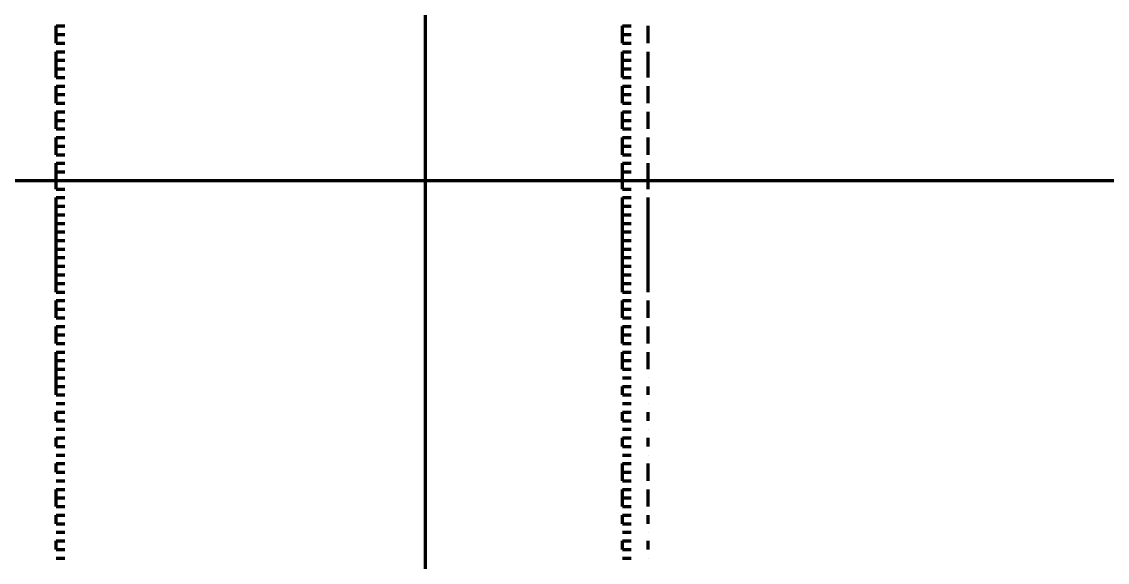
# Model space of a CAD drawing. Header units: inches. Extents: x 16 to 776, y 37 to 575.
# Drawn here: x 245.16 to 266.25, y 355.25 to 365.75 of the extents above; entities that cross this region are included whole.
import ezdxf

# ---------------------------------------------------------------- set-up
doc = ezdxf.new("R2010")
doc.units = ezdxf.units.IN
doc.header["$MEASUREMENT"] = 0
doc.layers.add('P', color=250, linetype='CONTINUOUS', lineweight=100)

msp = doc.modelspace()

# ---------------------------------------------------------------- linework, layer by layer
at = {"layer": 'P', "color": 0, "linetype": 'Continuous'}
for points in [[(253, 389.333), (253, 352)], [(245.833, 365.667), (246, 365.667)], [(245.833, 365.667), (245.833, 365.667)], [(245.833, 365.5), (245.833, 365.667)], [(245.833, 365.667), (245.833, 365.667)], [(245.833, 365.667), (246, 365.667)], [(245.833, 365.5), (246, 365.5)], [(245.833, 365.5), (245.833, 365.5)], [(245.833, 365.333), (245.833, 365.5)], [(245.833, 365.5), (245.833, 365.5)], [(245.833, 365.5), (246, 365.5)], [(256.833, 365.5), (256.833, 365.667)], [(256.833, 365.667), (257, 365.667)], [(256.833, 365.333), (256.833, 365.5)], [(256.833, 365.5), (257, 365.5)], [(257.333, 365.5), (257.333, 365.667)], [(257.333, 365.667), (257.333, 365.667)], [(257.333, 365.333), (257.333, 365.5)], [(257.333, 365.5), (257.333, 365.5)], [(245.833, 365.333), (246, 365.333)], [(245.833, 365.333), (245.833, 365.333)], [(245.833, 365.333), (245.833, 365.333)], [(245.833, 365.333), (246, 365.333)], [(245.833, 365.333), (246, 365.333)], [(245.833, 365.333), (245.833, 365.333)], [(245.833, 365.333), (245.833, 365.333)], [(245.833, 365.333), (245.833, 365.333)], [(245.833, 365.333), (246, 365.333)], [(256.833, 365.333), (257, 365.333)], [(256.833, 365.333), (256.833, 365.333)], [(256.833, 365.333), (257, 365.333)], [(257.333, 365.333), (257.333, 365.333)], [(257.333, 365.333), (257.333, 365.333)], [(257.333, 365.333), (257.333, 365.333)], [(245.833, 365.167), (246, 365.167)], [(245.833, 365.167), (245.833, 365.167)], [(245.833, 365), (245.833, 365.167)], [(245.833, 365.167), (245.833, 365.167)], [(245.833, 365.167), (246, 365.167)], [(256.833, 365), (256.833, 365.167)], [(256.833, 365.167), (257, 365.167)], [(257.333, 365), (257.333, 365.167)], [(257.333, 365.167), (257.333, 365.167)], [(245.833, 365), (246, 365)], [(245.833, 365), (245.833, 365)], [(245.833, 364.833), (245.833, 365)], [(245.833, 365), (245.833, 365)], [(245.833, 365), (246, 365)], [(245.833, 365), (246, 365)], [(245.833, 365), (245.833, 365)], [(245.833, 365), (245.833, 365)], [(245.833, 365), (245.833, 365)], [(245.833, 365), (246, 365)], [(256.833, 364.833), (256.833, 365)], [(256.833, 365), (257, 365)], [(256.833, 365), (256.833, 365)], [(256.833, 365), (257, 365)], [(257.333, 364.833), (257.333, 365)], [(257.333, 365), (257.333, 365)], [(257.333, 365), (257.333, 365)], [(257.333, 365), (257.333, 365)], [(245.833, 364.833), (246, 364.833)], [(245.833, 364.833), (245.833, 364.833)], [(245.833, 364.667), (245.833, 364.833)], [(245.833, 364.833), (245.833, 364.833)], [(245.833, 364.833), (246, 364.833)], [(245.833, 364.667), (246, 364.667)], [(245.833, 364.667), (245.833, 364.667)], [(245.833, 364.667), (246, 364.667)], [(245.833, 364.667), (245.833, 364.667)], [(245.833, 364.667), (245.833, 364.667)], [(245.833, 364.667), (246, 364.667)], [(256.833, 364.667), (256.833, 364.833)], [(256.833, 364.833), (257, 364.833)], [(256.833, 364.667), (257, 364.667)], [(257.333, 364.667), (257.333, 364.833)], [(257.333, 364.833), (257.333, 364.833)], [(257.333, 364.667), (257.333, 364.667)], [(245.833, 364.5), (246, 364.5)], [(245.833, 364.5), (245.833, 364.5)], [(245.833, 364.333), (245.833, 364.5)], [(245.833, 364.5), (245.833, 364.5)], [(245.833, 364.5), (246, 364.5)], [(245.833, 364.5), (246, 364.5)], [(245.833, 364.5), (245.833, 364.5)], [(245.833, 364.5), (245.833, 364.5)], [(245.833, 364.5), (246, 364.5)], [(245.833, 364.5), (245.833, 364.5)], [(245.833, 364.5), (246, 364.5)], [(256.833, 364.333), (256.833, 364.5)], [(256.833, 364.5), (257, 364.5)], [(256.833, 364.5), (257, 364.5)], [(256.833, 364.5), (257, 364.5)], [(257.333, 364.333), (257.333, 364.5)], [(257.333, 364.5), (257.333, 364.5)], [(257.333, 364.5), (257.333, 364.5)], [(257.333, 364.5), (257.333, 364.5)], [(245.833, 364.333), (246, 364.333)], [(245.833, 364.333), (245.833, 364.333)], [(245.833, 364.167), (245.833, 364.333)], [(245.833, 364.333), (245.833, 364.333)], [(245.833, 364.333), (246, 364.333)], [(256.833, 364.167), (256.833, 364.333)], [(256.833, 364.333), (257, 364.333)], [(257.333, 364.167), (257.333, 364.333)], [(257.333, 364.333), (257.333, 364.333)], [(245.833, 364.167), (246, 364.167)], [(245.833, 364.167), (245.833, 364.167)], [(245.833, 364.167), (246, 364.167)], [(245.833, 364.167), (245.833, 364.167)], [(245.833, 364.167), (245.833, 364.167)], [(245.833, 364.167), (246, 364.167)], [(245.833, 364), (246, 364)], [(245.833, 364), (245.833, 364)], [(245.833, 363.833), (245.833, 364)], [(245.833, 364), (245.833, 364)], [(245.833, 364), (246, 364)], [(245.833, 364), (246, 364)], [(245.833, 364), (245.833, 364)], [(245.833, 364), (245.833, 364)], [(245.833, 364), (246, 364)], [(245.833, 364), (245.833, 364)], [(245.833, 364), (246, 364)], [(256.833, 364.167), (257, 364.167)], [(256.833, 363.833), (256.833, 364)], [(256.833, 364), (257, 364)], [(256.833, 364), (257, 364)], [(256.833, 364), (257, 364)], [(257.333, 364.167), (257.333, 364.167)], [(257.333, 363.833), (257.333, 364)], [(257.333, 364), (257.333, 364)], [(257.333, 364), (257.333, 364)], [(257.333, 364), (257.333, 364)], [(245.833, 363.833), (246, 363.833)], [(245.833, 363.833), (245.833, 363.833)], [(245.833, 363.667), (245.833, 363.833)], [(245.833, 363.833), (245.833, 363.833)], [(245.833, 363.833), (246, 363.833)], [(256.833, 363.667), (256.833, 363.833)], [(256.833, 363.833), (257, 363.833)], [(257.333, 363.667), (257.333, 363.833)], [(257.333, 363.833), (257.333, 363.833)], [(245.833, 363.667), (246, 363.667)], [(245.833, 363.667), (245.833, 363.667)], [(245.833, 363.667), (245.833, 363.667)], [(245.833, 363.667), (246, 363.667)], [(245.833, 363.667), (246, 363.667)], [(245.833, 363.667), (245.833, 363.667)], [(245.833, 363.667), (245.833, 363.667)], [(245.833, 363.667), (246, 363.667)], [(245.833, 363.667), (246, 363.667)], [(245.833, 363.667), (245.833, 363.667)], [(245.833, 363.667), (245.833, 363.667)], [(245.833, 363.667), (246, 363.667)], [(256.833, 363.667), (257, 363.667)], [(256.833, 363.667), (257, 363.667)], [(256.833, 363.667), (257, 363.667)], [(257.333, 363.667), (257.333, 363.667)], [(257.333, 363.667), (257.333, 363.667)], [(257.333, 363.667), (257.333, 363.667)], [(245.833, 363.5), (246, 363.5)], [(245.833, 363.5), (245.833, 363.5)], [(245.833, 363.333), (245.833, 363.5)], [(245.833, 363.5), (245.833, 363.5)], [(245.833, 363.5), (246, 363.5)], [(256.833, 363.333), (256.833, 363.5)], [(256.833, 363.5), (257, 363.5)], [(257.333, 363.333), (257.333, 363.5)], [(257.333, 363.5), (257.333, 363.5)], [(245.833, 363.333), (246, 363.333)], [(245.833, 363.333), (245.833, 363.333)], [(245.833, 363.167), (245.833, 363.333)], [(245.833, 363.333), (245.833, 363.333)], [(245.833, 363.333), (246, 363.333)], [(245.833, 363.167), (246, 363.167)], [(245.833, 363.167), (245.833, 363.167)], [(245.833, 363.167), (245.833, 363.167)], [(245.833, 363.167), (246, 363.167)], [(245.833, 363.167), (246, 363.167)], [(245.833, 363.167), (245.833, 363.167)], [(245.833, 363.167), (245.833, 363.167)], [(245.833, 363.167), (246, 363.167)], [(245.833, 363.167), (246, 363.167)], [(245.833, 363.167), (245.833, 363.167)], [(245.833, 363.167), (245.833, 363.167)], [(245.833, 363.167), (246, 363.167)], [(256.833, 363.167), (256.833, 363.333)], [(256.833, 363.333), (257, 363.333)], [(256.833, 363.167), (257, 363.167)], [(256.833, 363.167), (257, 363.167)], [(256.833, 363.167), (257, 363.167)], [(257.333, 363.167), (257.333, 363.333)], [(257.333, 363.333), (257.333, 363.333)], [(257.333, 363.167), (257.333, 363.167)], [(257.333, 363.167), (257.333, 363.167)], [(257.333, 363.167), (257.333, 363.167)], [(245.833, 363), (246, 363)], [(245.833, 363), (245.833, 363)], [(245.833, 362.833), (245.833, 363)], [(245.833, 363), (245.833, 363)], [(245.833, 363), (246, 363)], [(256.833, 362.833), (256.833, 363)], [(256.833, 363), (257, 363)], [(257.333, 362.833), (257.333, 363)], [(257.333, 363), (257.333, 363)], [(245.833, 362.833), (246, 362.833)], [(245.833, 362.833), (245.833, 362.833)], [(245.833, 362.667), (245.833, 362.833)], [(245.833, 362.833), (245.833, 362.833)], [(245.833, 362.833), (246, 362.833)], [(245.833, 362.833), (246, 362.833)], [(245.833, 362.833), (245.833, 362.833)], [(245.833, 362.833), (245.833, 362.833)], [(245.833, 362.833), (245.833, 362.833)], [(245.833, 362.833), (246, 362.833)], [(256.833, 362.667), (256.833, 362.833)], [(256.833, 362.833), (257, 362.833)], [(256.833, 362.833), (256.833, 362.833)], [(256.833, 362.833), (257, 362.833)], [(257.333, 362.667), (257.333, 362.833)], [(257.333, 362.833), (257.333, 362.833)], [(257.333, 362.833), (257.333, 362.833)], [(257.333, 362.833), (257.333, 362.833)], [(242.667, 362.667), (280, 362.667)], [(245.833, 362.667), (246, 362.667)], [(245.833, 362.667), (245.833, 362.667)], [(245.833, 362.5), (245.833, 362.667)], [(245.833, 362.667), (245.833, 362.667)], [(245.833, 362.667), (246, 362.667)], [(256.833, 362.5), (256.833, 362.667)], [(256.833, 362.667), (257, 362.667)], [(257.333, 362.5), (257.333, 362.667)], [(257.333, 362.667), (257.333, 362.667)], [(245.833, 362.5), (246, 362.5)], [(245.833, 362.5), (245.833, 362.5)], [(245.833, 362.5), (245.833, 362.5)], [(245.833, 362.5), (246, 362.5)], [(245.833, 362.333), (246, 362.333)], [(245.833, 362.333), (245.833, 362.333)], [(245.833, 362.167), (245.833, 362.333)], [(245.833, 362.333), (245.833, 362.333)], [(245.833, 362.333), (246, 362.333)], [(245.833, 362.333), (246, 362.333)], [(245.833, 362.333), (245.833, 362.333)], [(245.833, 362.333), (245.833, 362.333)], [(245.833, 362.333), (245.833, 362.333)], [(245.833, 362.333), (246, 362.333)], [(256.833, 362.5), (257, 362.5)], [(256.833, 362.167), (256.833, 362.333)], [(256.833, 362.333), (257, 362.333)], [(256.833, 362.333), (256.833, 362.333)], [(256.833, 362.333), (257, 362.333)], [(257.333, 362.5), (257.333, 362.5)], [(257.333, 362.167), (257.333, 362.333)], [(257.333, 362.333), (257.333, 362.333)], [(257.333, 362.333), (257.333, 362.333)], [(257.333, 362.333), (257.333, 362.333)], [(245.833, 362.167), (246, 362.167)], [(245.833, 362.167), (245.833, 362.167)], [(245.833, 362), (245.833, 362.167)], [(245.833, 362.167), (245.833, 362.167)], [(245.833, 362.167), (246, 362.167)], [(256.833, 362), (256.833, 362.167)], [(256.833, 362.167), (257, 362.167)], [(257.333, 362), (257.333, 362.167)], [(257.333, 362.167), (257.333, 362.167)], [(245.833, 362), (246, 362)], [(245.833, 362), (245.833, 362)], [(245.833, 361.833), (245.833, 362)], [(245.833, 362), (245.833, 362)], [(245.833, 362), (246, 362)], [(245.833, 362), (246, 362)], [(245.833, 362), (245.833, 362)], [(245.833, 362), (245.833, 362)], [(245.833, 362), (246, 362)], [(256.833, 361.833), (256.833, 362)], [(256.833, 362), (257, 362)], [(256.833, 362), (257, 362)], [(257.333, 361.833), (257.333, 362)], [(257.333, 362), (257.333, 362)], [(257.333, 362), (257.333, 362)], [(245.833, 361.833), (246, 361.833)], [(245.833, 361.833), (245.833, 361.833)], [(245.833, 361.667), (245.833, 361.833)], [(245.833, 361.833), (245.833, 361.833)], [(245.833, 361.833), (246, 361.833)], [(256.833, 361.667), (256.833, 361.833)], [(256.833, 361.833), (257, 361.833)], [(257.333, 361.667), (257.333, 361.833)], [(257.333, 361.833), (257.333, 361.833)], [(245.833, 361.667), (246, 361.667)], [(245.833, 361.667), (245.833, 361.667)], [(245.833, 361.5), (245.833, 361.667)], [(245.833, 361.667), (245.833, 361.667)], [(245.833, 361.667), (246, 361.667)], [(245.833, 361.5), (246, 361.5)], [(245.833, 361.5), (245.833, 361.5)], [(245.833, 361.333), (245.833, 361.5)], [(245.833, 361.5), (245.833, 361.5)], [(245.833, 361.5), (246, 361.5)], [(245.833, 361.5), (246, 361.5)], [(245.833, 361.5), (245.833, 361.5)], [(245.833, 361.5), (245.833, 361.5)], [(245.833, 361.5), (246, 361.5)], [(256.833, 361.5), (256.833, 361.667)], [(256.833, 361.667), (257, 361.667)], [(256.833, 361.333), (256.833, 361.5)], [(256.833, 361.5), (257, 361.5)], [(256.833, 361.5), (257, 361.5)], [(257.333, 361.5), (257.333, 361.667)], [(257.333, 361.667), (257.333, 361.667)], [(257.333, 361.333), (257.333, 361.5)], [(257.333, 361.5), (257.333, 361.5)], [(257.333, 361.5), (257.333, 361.5)], [(245.833, 361.333), (246, 361.333)], [(245.833, 361.333), (245.833, 361.333)], [(245.833, 361.167), (245.833, 361.333)], [(245.833, 361.333), (245.833, 361.333)], [(245.833, 361.333), (246, 361.333)], [(256.833, 361.167), (256.833, 361.333)], [(256.833, 361.333), (257, 361.333)], [(257.333, 361.167), (257.333, 361.333)], [(257.333, 361.333), (257.333, 361.333)], [(245.833, 361.167), (246, 361.167)], [(245.833, 361.167), (245.833, 361.167)], [(245.833, 361), (245.833, 361.167)], [(245.833, 361.167), (245.833, 361.167)], [(245.833, 361.167), (246, 361.167)], [(256.833, 361), (256.833, 361.167)], [(256.833, 361.167), (257, 361.167)], [(257.333, 361), (257.333, 361.167)], [(257.333, 361.167), (257.333, 361.167)], [(245.833, 361), (246, 361)], [(245.833, 361), (245.833, 361)], [(245.833, 360.833), (245.833, 361)], [(245.833, 361), (245.833, 361)], [(245.833, 361), (246, 361)], [(245.833, 361), (246, 361)], [(245.833, 361), (245.833, 361)], [(245.833, 361), (245.833, 361)], [(245.833, 361), (246, 361)], [(256.833, 360.833), (256.833, 361)], [(256.833, 361), (257, 361)], [(256.833, 361), (257, 361)], [(257.333, 360.833), (257.333, 361)], [(257.333, 361), (257.333, 361)], [(257.333, 361), (257.333, 361)], [(245.833, 360.833), (246, 360.833)], [(245.833, 360.833), (245.833, 360.833)], [(245.833, 360.667), (245.833, 360.833)], [(245.833, 360.833), (245.833, 360.833)], [(245.833, 360.833), (246, 360.833)], [(245.833, 360.667), (246, 360.667)], [(245.833, 360.667), (245.833, 360.667)], [(245.833, 360.5), (245.833, 360.667)], [(245.833, 360.667), (245.833, 360.667)], [(245.833, 360.667), (246, 360.667)], [(245.833, 360.667), (246, 360.667)], [(245.833, 360.667), (245.833, 360.667)], [(245.833, 360.667), (245.833, 360.667)], [(245.833, 360.667), (245.833, 360.667)], [(245.833, 360.667), (246, 360.667)], [(256.833, 360.667), (256.833, 360.833)], [(256.833, 360.833), (257, 360.833)], [(256.833, 360.5), (256.833, 360.667)], [(256.833, 360.667), (257, 360.667)], [(256.833, 360.667), (256.833, 360.667)], [(256.833, 360.667), (257, 360.667)], [(257.333, 360.667), (257.333, 360.833)], [(257.333, 360.833), (257.333, 360.833)], [(257.333, 360.5), (257.333, 360.667)], [(257.333, 360.667), (257.333, 360.667)], [(257.333, 360.667), (257.333, 360.667)], [(257.333, 360.667), (257.333, 360.667)], [(245.833, 360.5), (246, 360.5)], [(245.833, 360.5), (245.833, 360.5)], [(245.833, 360.5), (245.833, 360.5)], [(245.833, 360.5), (246, 360.5)], [(256.833, 360.5), (257, 360.5)], [(257.333, 360.5), (257.333, 360.5)], [(245.833, 360.333), (246, 360.333)], [(245.833, 360.333), (245.833, 360.333)], [(245.833, 360.167), (245.833, 360.333)], [(245.833, 360.333), (245.833, 360.333)], [(245.833, 360.333), (246, 360.333)], [(256.833, 360.167), (256.833, 360.333)], [(256.833, 360.333), (257, 360.333)], [(257.333, 360.167), (257.333, 360.333)], [(257.333, 360.333), (257.333, 360.333)], [(245.833, 360.167), (246, 360.167)], [(245.833, 360.167), (245.833, 360.167)], [(245.833, 360), (245.833, 360.167)], [(245.833, 360.167), (245.833, 360.167)], [(245.833, 360.167), (246, 360.167)], [(245.833, 360.167), (246, 360.167)], [(245.833, 360.167), (245.833, 360.167)], [(245.833, 360.167), (245.833, 360.167)], [(245.833, 360.167), (245.833, 360.167)], [(245.833, 360.167), (246, 360.167)], [(245.833, 360), (246, 360)], [(245.833, 360), (245.833, 360)], [(245.833, 360), (245.833, 360)], [(245.833, 360), (246, 360)], [(256.833, 360), (256.833, 360.167)], [(256.833, 360.167), (257, 360.167)], [(256.833, 360.167), (256.833, 360.167)], [(256.833, 360.167), (257, 360.167)], [(256.833, 360), (257, 360)], [(257.333, 360), (257.333, 360.167)], [(257.333, 360.167), (257.333, 360.167)], [(257.333, 360.167), (257.333, 360.167)], [(257.333, 360.167), (257.333, 360.167)], [(257.333, 360), (257.333, 360)], [(245.833, 359.833), (246, 359.833)], [(245.833, 359.833), (245.833, 359.833)], [(245.833, 359.667), (245.833, 359.833)], [(245.833, 359.833), (245.833, 359.833)], [(245.833, 359.833), (246, 359.833)], [(245.833, 359.833), (246, 359.833)], [(245.833, 359.833), (245.833, 359.833)], [(245.833, 359.833), (245.833, 359.833)], [(245.833, 359.833), (245.833, 359.833)], [(245.833, 359.833), (246, 359.833)], [(256.833, 359.667), (256.833, 359.833)], [(256.833, 359.833), (257, 359.833)], [(256.833, 359.833), (256.833, 359.833)], [(256.833, 359.833), (257, 359.833)], [(257.333, 359.667), (257.333, 359.833)], [(257.333, 359.833), (257.333, 359.833)], [(257.333, 359.833), (257.333, 359.833)], [(257.333, 359.833), (257.333, 359.833)], [(245.833, 359.667), (246, 359.667)], [(245.833, 359.667), (245.833, 359.667)], [(245.833, 359.5), (245.833, 359.667)], [(245.833, 359.667), (245.833, 359.667)], [(245.833, 359.667), (246, 359.667)], [(256.833, 359.5), (256.833, 359.667)], [(256.833, 359.667), (257, 359.667)], [(257.333, 359.5), (257.333, 359.667)], [(257.333, 359.667), (257.333, 359.667)], [(245.833, 359.5), (246, 359.5)], [(245.833, 359.5), (245.833, 359.5)], [(245.833, 359.5), (245.833, 359.5)], [(245.833, 359.5), (246, 359.5)], [(256.833, 359.5), (257, 359.5)], [(257.333, 359.5), (257.333, 359.5)], [(245.833, 359.333), (246, 359.333)], [(245.833, 359.333), (245.833, 359.333)], [(245.833, 359.167), (245.833, 359.333)], [(245.833, 359.333), (245.833, 359.333)], [(245.833, 359.333), (246, 359.333)], [(245.833, 359.333), (246, 359.333)], [(245.833, 359.333), (245.833, 359.333)], [(245.833, 359.333), (245.833, 359.333)], [(245.833, 359.333), (245.833, 359.333)], [(245.833, 359.333), (246, 359.333)], [(245.833, 359.167), (246, 359.167)], [(245.833, 359.167), (245.833, 359.167)], [(245.833, 359), (245.833, 359.167)], [(245.833, 359.167), (245.833, 359.167)], [(245.833, 359.167), (246, 359.167)], [(256.833, 359.167), (256.833, 359.333)], [(256.833, 359.333), (257, 359.333)], [(256.833, 359.333), (256.833, 359.333)], [(256.833, 359.333), (257, 359.333)], [(256.833, 359), (256.833, 359.167)], [(256.833, 359.167), (257, 359.167)], [(257.333, 359.167), (257.333, 359.333)], [(257.333, 359.333), (257.333, 359.333)], [(257.333, 359.333), (257.333, 359.333)], [(257.333, 359.333), (257.333, 359.333)], [(257.333, 359), (257.333, 359.167)], [(257.333, 359.167), (257.333, 359.167)], [(245.833, 359), (246, 359)], [(245.833, 359), (245.833, 359)], [(245.833, 358.833), (245.833, 359)], [(245.833, 359), (245.833, 359)], [(245.833, 359), (246, 359)], [(245.833, 359), (246, 359)], [(245.833, 359), (245.833, 359)], [(245.833, 359), (245.833, 359)], [(245.833, 359), (246, 359)], [(256.833, 359), (257, 359)], [(256.833, 359), (257, 359)], [(256.833, 359), (257, 359)], [(257.333, 359), (257.333, 359)], [(257.333, 359), (257.333, 359)], [(257.333, 359), (257.333, 359)], [(245.833, 358.833), (246, 358.833)], [(245.833, 358.833), (245.833, 358.833)], [(245.833, 358.667), (245.833, 358.833)], [(245.833, 358.833), (245.833, 358.833)], [(245.833, 358.833), (246, 358.833)], [(256.833, 358.833), (257, 358.833)], [(256.833, 358.833), (257, 358.833)], [(257.333, 358.833), (257.333, 358.833)], [(257.333, 358.833), (257.333, 358.833)], [(245.833, 358.667), (246, 358.667)], [(245.833, 358.667), (245.833, 358.667)], [(245.833, 358.5), (245.833, 358.667)], [(245.833, 358.667), (245.833, 358.667)], [(245.833, 358.667), (246, 358.667)], [(256.833, 358.5), (256.833, 358.667)], [(256.833, 358.667), (257, 358.667)], [(257.333, 358.5), (257.333, 358.667)], [(257.333, 358.667), (257.333, 358.667)], [(245.833, 358.5), (246, 358.5)], [(245.833, 358.5), (245.833, 358.5)], [(245.833, 358.5), (246, 358.5)], [(245.833, 358.5), (245.833, 358.5)], [(245.833, 358.5), (245.833, 358.5)], [(245.833, 358.5), (246, 358.5)], [(245.833, 358.5), (246, 358.5)], [(245.833, 358.5), (245.833, 358.5)], [(245.833, 358.5), (245.833, 358.5)], [(245.833, 358.5), (245.833, 358.5)], [(245.833, 358.5), (246, 358.5)], [(245.833, 358.333), (246, 358.333)], [(245.833, 358.333), (245.833, 358.333)], [(245.833, 358.333), (245.833, 358.333)], [(245.833, 358.333), (246, 358.333)], [(245.833, 358.333), (245.833, 358.333)], [(245.833, 358.333), (246, 358.333)], [(256.833, 358.5), (257, 358.5)], [(256.833, 358.5), (256.833, 358.5)], [(256.833, 358.5), (257, 358.5)], [(256.833, 358.333), (257, 358.333)], [(256.833, 358.333), (257, 358.333)], [(257.333, 358.5), (257.333, 358.5)], [(257.333, 358.5), (257.333, 358.5)], [(257.333, 358.5), (257.333, 358.5)], [(257.333, 358.333), (257.333, 358.333)], [(257.333, 358.333), (257.333, 358.333)], [(245.833, 358.167), (246, 358.167)], [(245.833, 358.167), (245.833, 358.167)], [(245.833, 358), (245.833, 358.167)], [(245.833, 358.167), (245.833, 358.167)], [(245.833, 358.167), (246, 358.167)], [(256.833, 358), (256.833, 358.167)], [(256.833, 358.167), (257, 358.167)], [(257.333, 358), (257.333, 358.167)], [(257.333, 358.167), (257.333, 358.167)], [(245.833, 358), (246, 358)], [(245.833, 358), (245.833, 358)], [(245.833, 358), (246, 358)], [(245.833, 358), (245.833, 358)], [(245.833, 358), (245.833, 358)], [(245.833, 358), (246, 358)], [(245.833, 358), (246, 358)], [(245.833, 358), (245.833, 358)], [(245.833, 358), (245.833, 358)], [(245.833, 358), (245.833, 358)], [(245.833, 358), (246, 358)], [(256.833, 358), (257, 358)], [(256.833, 358), (256.833, 358)], [(256.833, 358), (257, 358)], [(257.333, 358), (257.333, 358)], [(257.333, 358), (257.333, 358)], [(257.333, 358), (257.333, 358)], [(245.833, 357.833), (246, 357.833)], [(245.833, 357.833), (245.833, 357.833)], [(245.833, 357.833), (245.833, 357.833)], [(245.833, 357.833), (246, 357.833)], [(245.833, 357.833), (245.833, 357.833)], [(245.833, 357.833), (246, 357.833)], [(256.833, 357.833), (257, 357.833)], [(256.833, 357.833), (257, 357.833)], [(257.333, 357.833), (257.333, 357.833)], [(257.333, 357.833), (257.333, 357.833)], [(245.833, 357.667), (246, 357.667)], [(245.833, 357.667), (245.833, 357.667)], [(245.833, 357.5), (245.833, 357.667)], [(245.833, 357.667), (245.833, 357.667)], [(245.833, 357.667), (246, 357.667)], [(245.833, 357.667), (246, 357.667)], [(245.833, 357.667), (245.833, 357.667)], [(245.833, 357.667), (245.833, 357.667)], [(245.833, 357.667), (245.833, 357.667)], [(245.833, 357.667), (246, 357.667)], [(245.833, 357.5), (246, 357.5)], [(245.833, 357.5), (245.833, 357.5)], [(245.833, 357.5), (246, 357.5)], [(245.833, 357.5), (245.833, 357.5)], [(245.833, 357.5), (245.833, 357.5)], [(245.833, 357.5), (246, 357.5)], [(256.833, 357.5), (256.833, 357.667)], [(256.833, 357.667), (257, 357.667)], [(256.833, 357.667), (256.833, 357.667)], [(256.833, 357.667), (257, 357.667)], [(256.833, 357.5), (257, 357.5)], [(257.333, 357.5), (257.333, 357.667)], [(257.333, 357.667), (257.333, 357.667)], [(257.333, 357.667), (257.333, 357.667)], [(257.333, 357.667), (257.333, 357.667)], [(257.333, 357.5), (257.333, 357.5)], [(245.833, 357.333), (246, 357.333)], [(245.833, 357.333), (245.833, 357.333)], [(245.833, 357.333), (245.833, 357.333)], [(245.833, 357.333), (246, 357.333)], [(245.833, 357.333), (245.833, 357.333)], [(245.833, 357.333), (246, 357.333)], [(256.833, 357.333), (257, 357.333)], [(256.833, 357.333), (257, 357.333)], [(257.333, 357.333), (257.333, 357.333)], [(257.333, 357.333), (257.333, 357.333)], [(245.833, 357.167), (246, 357.167)], [(245.833, 357.167), (245.833, 357.167)], [(245.833, 357), (245.833, 357.167)], [(245.833, 357.167), (245.833, 357.167)], [(245.833, 357.167), (246, 357.167)], [(245.833, 357.167), (246, 357.167)], [(245.833, 357.167), (245.833, 357.167)], [(245.833, 357.167), (245.833, 357.167)], [(245.833, 357.167), (245.833, 357.167)], [(245.833, 357.167), (246, 357.167)], [(256.833, 357), (256.833, 357.167)], [(256.833, 357.167), (257, 357.167)], [(256.833, 357.167), (256.833, 357.167)], [(256.833, 357.167), (257, 357.167)], [(257.333, 357), (257.333, 357.167)], [(257.333, 357.167), (257.333, 357.167)], [(257.333, 357.167), (257.333, 357.167)], [(257.333, 357.167), (257.333, 357.167)], [(245.833, 357), (246, 357)], [(245.833, 357), (245.833, 357)], [(245.833, 357), (246, 357)], [(245.833, 357), (245.833, 357)], [(245.833, 357), (245.833, 357)], [(245.833, 357), (246, 357)], [(245.833, 356.833), (246, 356.833)], [(245.833, 356.833), (245.833, 356.833)], [(245.833, 356.833), (245.833, 356.833)], [(245.833, 356.833), (246, 356.833)], [(245.833, 356.833), (246, 356.833)], [(245.833, 356.833), (245.833, 356.833)], [(245.833, 356.833), (245.833, 356.833)], [(245.833, 356.833), (246, 356.833)], [(245.833, 356.833), (246, 356.833)], [(245.833, 356.833), (245.833, 356.833)], [(245.833, 356.833), (245.833, 356.833)], [(245.833, 356.833), (246, 356.833)], [(245.833, 356.833), (245.833, 356.833)], [(245.833, 356.833), (246, 356.833)], [(256.833, 356.833), (256.833, 357)], [(256.833, 357), (257, 357)], [(256.833, 356.833), (257, 356.833)], [(256.833, 356.833), (257, 356.833)], [(256.833, 356.833), (257, 356.833)], [(257.333, 356.833), (257.333, 357)], [(257.333, 357), (257.333, 357)], [(257.333, 356.833), (257.333, 356.833)], [(257.333, 356.833), (257.333, 356.833)], [(257.333, 356.833), (257.333, 356.833)], [(245.833, 356.667), (246, 356.667)], [(245.833, 356.667), (245.833, 356.667)], [(245.833, 356.5), (245.833, 356.667)], [(245.833, 356.667), (245.833, 356.667)], [(245.833, 356.667), (246, 356.667)], [(256.833, 356.5), (256.833, 356.667)], [(256.833, 356.667), (257, 356.667)], [(257.333, 356.5), (257.333, 356.667)], [(257.333, 356.667), (257.333, 356.667)], [(245.833, 356.5), (246, 356.5)], [(245.833, 356.5), (245.833, 356.5)], [(245.833, 356.333), (245.833, 356.5)], [(245.833, 356.5), (245.833, 356.5)], [(245.833, 356.5), (246, 356.5)], [(256.833, 356.333), (256.833, 356.5)], [(256.833, 356.5), (257, 356.5)], [(257.333, 356.333), (257.333, 356.5)], [(257.333, 356.5), (257.333, 356.5)], [(245.833, 356.333), (246, 356.333)], [(245.833, 356.333), (245.833, 356.333)], [(245.833, 356.333), (245.833, 356.333)], [(245.833, 356.333), (246, 356.333)], [(245.833, 356.333), (246, 356.333)], [(245.833, 356.333), (245.833, 356.333)], [(245.833, 356.333), (245.833, 356.333)], [(245.833, 356.333), (246, 356.333)], [(245.833, 356.333), (246, 356.333)], [(245.833, 356.333), (245.833, 356.333)], [(245.833, 356.333), (245.833, 356.333)], [(245.833, 356.333), (246, 356.333)], [(256.833, 356.333), (257, 356.333)], [(256.833, 356.333), (257, 356.333)], [(256.833, 356.333), (257, 356.333)], [(257.333, 356.333), (257.333, 356.333)], [(257.333, 356.333), (257.333, 356.333)], [(257.333, 356.333), (257.333, 356.333)], [(245.833, 356.167), (246, 356.167)], [(245.833, 356.167), (245.833, 356.167)], [(245.833, 356), (245.833, 356.167)], [(245.833, 356.167), (245.833, 356.167)], [(245.833, 356.167), (246, 356.167)], [(245.833, 356), (246, 356)], [(245.833, 356), (245.833, 356)], [(245.833, 356), (246, 356)], [(245.833, 356), (245.833, 356)], [(245.833, 356), (245.833, 356)], [(245.833, 356), (246, 356)], [(245.833, 356), (246, 356)], [(245.833, 356), (245.833, 356)], [(245.833, 356), (245.833, 356)], [(245.833, 356), (245.833, 356)], [(245.833, 356), (246, 356)], [(256.833, 356), (256.833, 356.167)], [(256.833, 356.167), (257, 356.167)], [(256.833, 356), (257, 356)], [(256.833, 356), (256.833, 356)], [(256.833, 356), (257, 356)], [(257.333, 356), (257.333, 356.167)], [(257.333, 356.167), (257.333, 356.167)], [(257.333, 356), (257.333, 356)], [(257.333, 356), (257.333, 356)], [(257.333, 356), (257.333, 356)], [(245.833, 355.833), (246, 355.833)], [(245.833, 355.833), (245.833, 355.833)], [(245.833, 355.833), (245.833, 355.833)], [(245.833, 355.833), (246, 355.833)], [(245.833, 355.833), (245.833, 355.833)], [(245.833, 355.833), (246, 355.833)], [(256.833, 355.833), (257, 355.833)], [(256.833, 355.833), (257, 355.833)], [(257.333, 355.833), (257.333, 355.833)], [(257.333, 355.833), (257.333, 355.833)], [(245.833, 355.667), (246, 355.667)], [(245.833, 355.667), (245.833, 355.667)], [(245.833, 355.5), (245.833, 355.667)], [(245.833, 355.667), (245.833, 355.667)], [(245.833, 355.667), (246, 355.667)], [(256.833, 355.5), (256.833, 355.667)], [(256.833, 355.667), (257, 355.667)], [(257.333, 355.5), (257.333, 355.667)], [(257.333, 355.667), (257.333, 355.667)], [(245.833, 355.5), (246, 355.5)], [(245.833, 355.5), (245.833, 355.5)], [(245.833, 355.5), (246, 355.5)], [(245.833, 355.5), (245.833, 355.5)], [(245.833, 355.5), (245.833, 355.5)], [(245.833, 355.5), (246, 355.5)], [(245.833, 355.5), (246, 355.5)], [(245.833, 355.5), (245.833, 355.5)], [(245.833, 355.5), (245.833, 355.5)], [(245.833, 355.5), (245.833, 355.5)], [(245.833, 355.5), (246, 355.5)], [(256.833, 355.5), (257, 355.5)], [(256.833, 355.5), (256.833, 355.5)], [(256.833, 355.5), (257, 355.5)], [(257.333, 355.5), (257.333, 355.5)], [(257.333, 355.5), (257.333, 355.5)], [(257.333, 355.5), (257.333, 355.5)], [(245.833, 355.333), (246, 355.333)], [(245.833, 355.333), (245.833, 355.333)], [(245.833, 355.333), (245.833, 355.333)], [(245.833, 355.333), (246, 355.333)], [(245.833, 355.333), (245.833, 355.333)], [(245.833, 355.333), (246, 355.333)], [(256.833, 355.333), (257, 355.333)], [(256.833, 355.333), (257, 355.333)], [(257.333, 355.333), (257.333, 355.333)], [(257.333, 355.333), (257.333, 355.333)]]:
    msp.add_lwpolyline(points, dxfattribs=at)

doc.saveas('drawing.dxf')
